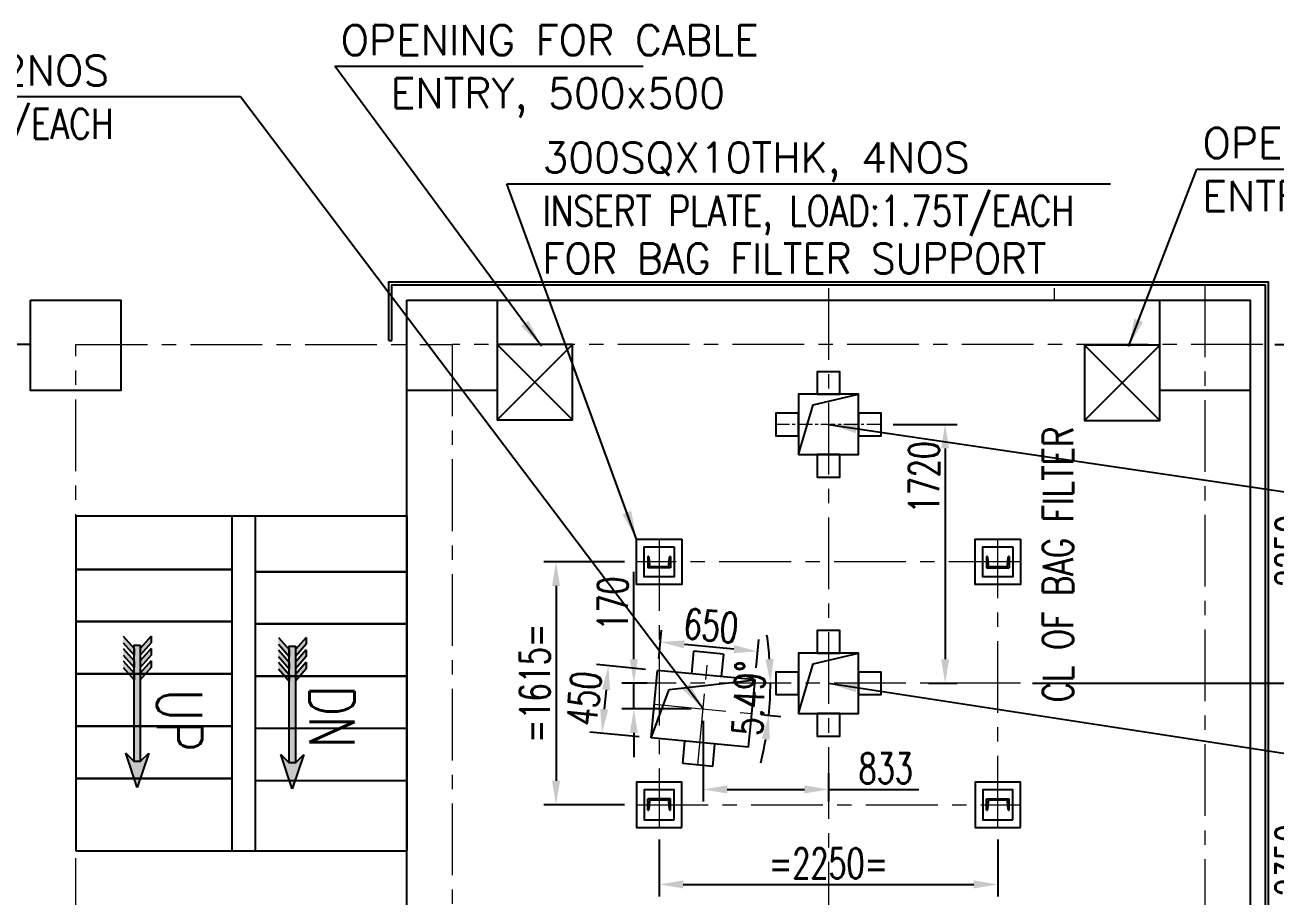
# Model space of a CAD drawing. Header units: millimetres. Extents: x -243837 to -5443, y 40 to 285140.
# Drawn here: x -131435 to -118970, y 17395 to 26083 of the extents above; entities that cross this region are included whole.
import ezdxf
from ezdxf.enums import TextEntityAlignment as Align

# ---------------------------------------------------------------- set-up
doc = ezdxf.new("R2010")
doc.units = ezdxf.units.MM
doc.linetypes.add('CENTER', pattern=[50.79999999999998, 31.75, -6.349999999999998, 6.349999999999998, -6.349999999999998])
for name, color, linetype in [('0-45-GRID MARKS', 6, 'Continuous'), ('11', 7, 'Continuous'), ('CONTOUR50', 4, 'Continuous'), ('DWG', 7, 'Continuous'), ('object', 4, 'Continuous')]:
    doc.layers.add(name, color=color, linetype=linetype)
doc.layers.add('5', color=6, linetype='Continuous', lineweight=30)
doc.layers.add('CEN', color=1, linetype='CENTER', lineweight=9)
doc.styles.add('KA', font='romans.shx', dxfattribs={"width": 0.7})
doc.styles.add('ROMANS_BIG', font='romans.shx', dxfattribs={"width": 0.8500000238418579, "bigfont": 'bigfont.shx'})
doc.dimstyles.new('100', dxfattribs={"dimscale": 75, "dimtxt": 3, "dimasz": 2.5, "dimexe": 1, "dimexo": 1.5, "dimgap": 1.5, "dimtad": 1, "dimdec": 0, "dimdsep": 46, "dimtxsty": 'ROMANS_BIG', "dimcen": 4, "dimdle": 2, "dimclrd": 1, "dimclre": 1, "dimclrt": 4, "dimadec": 1, "dimazin": 2, "dimtfac": 1, "dimtdec": 0, "dimtmove": 0, "dimatfit": 2, "dimfxl": 1, "dimtfill": 1, "dimarcsym": 0})
doc.dimstyles.new('KAT', dxfattribs={"dimscale": 125, "dimtxt": 2.5, "dimasz": 2, "dimexe": 1, "dimexo": 0.06, "dimgap": 0.5, "dimtad": 1, "dimdec": 0, "dimzin": 0, "dimdsep": 46, "dimtxsty": 'KA', "dimcen": 1.5, "dimclrd": 1, "dimclre": 1, "dimclrt": 4, "dimadec": 0, "dimazin": 0, "dimtfac": 1, "dimtdec": 0, "dimtmove": 0, "dimatfit": 2, "dimfxl": 1.5, "dimtolj": 1, "dimtzin": 0, "dimarcsym": 0})

# ---------------------------------------------------------------- blocks, each defined once
blk = doc.blocks.new('*D1074')
at = {"color": 1, "lineweight": -2, "transparency": 16777216}
for p, q in [((13877.94129091664, 9914.246930657493), (13097.19255344523, 9914.246930657493)), ((13177.19255344523, 9754.246930657493), (13177.19255344523, 5574.24693065842)), ((13877.94129091484, 5414.24693065842), (13097.19255344523, 5414.24693065842))]:
    blk.add_line(p, q, dxfattribs=at)
at = {"color": 1, "transparency": 16777216}
for points in [[(13150.52588677857, 9754.246930657493), (13203.8592201119, 9754.246930657493), (13177.19255344523, 9914.246930657493)], [(13150.52588677857, 5574.24693065842), (13203.8592201119, 5574.24693065842), (13177.19255344523, 5414.24693065842)]]:
    blk.add_solid(points, dxfattribs=at)
at = {"layer": 'DEFPOINTS', "color": 0, "transparency": 16777216}
for p in [(13957.94129091664, 9914.246930657493), (13177.19255344523, 5414.24693065842), (13957.94129091484, 5414.24693065842)]:
    blk.add_point(p, dxfattribs=at)
at = {"color": 2, "transparency": 16777216, "insert": (13037.19255344523, 7664.246930657959), "char_height": 200, "attachment_point": 5, "rotation": 90, "style": 'KA'}
blk.add_mtext('\\A1;4500', dxfattribs=at)
blk = doc.blocks.new('A$C5DC45814')
blk = doc.blocks.new('A$C662E1037')
at = {"layer": 'DWG'}
h = blk.add_hatch(color=5, dxfattribs=at)
h.set_gradient(color1=(0, 0, 255), rotation=89.99999999999996, tint=1, name='INVCURVED')
h.paths.add_polyline_path([(63.11327773977154, 14.45899857976474), (7.763815982659253, -41.7281234592665), (7.732778123913702, -82.46308848983607), (62.99655251587592, -138.7344918798189), (-165.3024886208741, -61.96375055634415)])
h = blk.add_hatch(color=5, dxfattribs=at)
h.set_gradient(color1=(0, 0, 255), tint=1, name='CURVED')
h.paths.add_polyline_path([(632.2813651856268, 30.3426348164212), (676.7826218431583, 30.30872724507935), (595.0982139662373, -41.6581542820204), (550.5969573088223, -41.62424671114421)])
h.paths.add_polyline_path([(714.1085830385564, 30.28028686461039), (758.609839696146, 30.24637929373421), (676.925431819167, -41.72050223336554), (632.4241751617518, -41.68659466248937)])
h.paths.add_polyline_path([(796.2888969281337, 30.21766987279989), (840.7901535857236, 30.18376230192371), (759.1057457087445, -41.78311922517605), (714.6044890512712, -41.74921165429987)])
h = blk.add_hatch(color=5, dxfattribs=at)
h.set_gradient(color1=(0, 0, 255), rotation=89.99999999999996, tint=1)
h.paths.add_polyline_path([(781.2635894573178, -82.33123883442022), (7.768755242387668, -82.46310001495294), (7.763815982601045, -41.72812345903365), (781.2586501976475, -41.59626227873378)])
h = blk.add_hatch(color=5, dxfattribs=at)
h.set_gradient(color1=(0, 0, 255), rotation=179.99999999999991, tint=1, name='CURVED')
h.paths.add_polyline_path([(714.5734511925257, -82.4841766844038), (759.074707849999, -82.51808425527997), (840.6493511367006, -154.6093604241032), (796.1480944791693, -154.575452853227)])
h.paths.add_polyline_path([(632.3931373030647, -82.42155969259329), (676.8943939604796, -82.45546726393513), (758.469037247123, -154.5467434322927), (713.9677805895917, -154.5128358614165)])
h.paths.add_polyline_path([(550.5659194501349, -82.35921174124817), (595.0671761075499, -82.39311931212431), (676.6418193941937, -154.4843954804819), (632.1405627366039, -154.4504879096057)])
at = {"layer": 'DWG', "color": 6}
for p, q in [((-165.3024886208741, -61.96375055634415, -4370.02795107823), (63.11327773977154, 14.45899857976474, -4370.02795107823)), ((7.763815982659253, -41.7281234592665, -4370.02795107823), (63.11327773977154, 14.45899857976474, -4370.02795107823)), ((632.2813651856268, 30.3426348164212, -4370.02795107823), (550.5969573088223, -41.62424671114421, -4370.02795107823)), ((676.7826218431583, 30.30872724507935, -4370.02795107823), (595.0982139662373, -41.6581542820204, -4370.02795107823)), ((714.1085830385564, 30.28028686461039, -4370.02795107823), (632.4241751617518, -41.68659466248937, -4370.02795107823)), ((758.6098396960878, 30.24637929373421, -4370.02795107823), (676.925431819167, -41.72050223336554, -4370.02795107823)), ((796.2888969281337, 30.21766987279989, -4370.02795107823), (714.604489051213, -41.74921165429987, -4370.02795107823)), ((840.7901535857236, 30.18376230192371, -4370.02795107823), (759.1057457087445, -41.78311922517605, -4370.02795107823)), ((62.99655251587592, -138.7344918798189, -4370.02795107823), (-165.3024886208741, -61.96375055634415, -4370.02795107823)), ((7.732778123913702, -82.46308848983607, -4370.02795107823), (62.99655251587592, -138.7344918798189, -4370.02795107823)), ((632.1405627366039, -154.4504879096057, -4370.02795107823), (550.5659194500769, -82.35921174124817, -4370.02795107823)), ((595.0671761074917, -82.39311931212431, -4370.02795107823), (550.5659194500769, -82.35921174124817, -4370.02795107823)), ((595.0982139662373, -41.6581542820204, -4370.02795107823), (550.5969573088223, -41.62424671114421, -4370.02795107823)), ((676.6418193941937, -154.4843954804819, -4370.02795107823), (595.0671761074917, -82.39311931212431, -4370.02795107823)), ((713.9677805895917, -154.5128358614165, -4370.02795107823), (632.3931373030647, -82.42155969259329, -4370.02795107823)), ((676.8943939604796, -82.45546726393513, -4370.02795107823), (632.3931373030647, -82.42155969259329, -4370.02795107823)), ((676.925431819167, -41.72050223336554, -4370.02795107823), (632.4241751617518, -41.68659466248937, -4370.02795107823)), ((758.469037247123, -154.5467434322927, -4370.02795107823), (676.8943939604796, -82.45546726393513, -4370.02795107823)), ((796.148094479111, -154.575452853227, -4370.02795107823), (714.5734511924675, -82.4841766844038, -4370.02795107823)), ((759.074707849999, -82.51808425527997, -4370.02795107823), (714.5734511924675, -82.4841766844038, -4370.02795107823)), ((759.1057457087445, -41.78311922517605, -4370.02795107823), (714.604489051213, -41.74921165429987, -4370.02795107823)), ((840.6493511367006, -154.6093604241032, -4370.02795107823), (759.074707849999, -82.51808425527997, -4370.02795107823)), ((676.6418193941937, -154.4843954804819, -4370.02795107823), (632.1405627366039, -154.4504879096057, -4370.02795107823)), ((758.469037247123, -154.5467434322927, -4370.02795107823), (713.9677805895917, -154.5128358614165, -4370.02795107823)), ((840.6493511367006, -154.6093604241032, -4370.02795107823), (796.148094479111, -154.575452853227, -4370.02795107823))]:
    blk.add_line(p, q, dxfattribs=at)
at = {"layer": 'DWG', "color": 6, "elevation": -4370.02795107823}
blk.add_lwpolyline([(781.2635894573178, -82.33123883442022), (7.768755242387668, -82.46310001495294), (7.763815982659253, -41.7281234592665), (781.2586501976475, -41.59626227873378)], close=True, dxfattribs=at)
blk = doc.blocks.new('*D970')
at = {"color": 1, "lineweight": -2, "transparency": 16777216}
for p, q in [((22147.76600114233, 9914.246930654692), (22470.78694822523, 9914.246930654692)), ((22390.78694822523, 7824.246930654975), (22390.78694822523, 9754.246930654692)), ((20536.94171906539, 7664.246930654975), (22470.78694822523, 7664.246930654975))]:
    blk.add_line(p, q, dxfattribs=at)
at = {"color": 1, "transparency": 16777216}
for points in [[(22364.12028155856, 9754.246930654692), (22417.4536148919, 9754.246930654692), (22390.78694822523, 9914.246930654692)], [(22364.12028155856, 7824.246930654975), (22417.4536148919, 7824.246930654975), (22390.78694822523, 7664.246930654975)]]:
    blk.add_solid(points, dxfattribs=at)
at = {"layer": 'DEFPOINTS', "color": 0, "transparency": 16777216}
for p in [(22067.76600114233, 9914.246930654692, 47.42367024734764), (22390.78694822523, 9914.246930654692), (20456.94171906539, 7664.246930654975, 47.42367024734764)]:
    blk.add_point(p, dxfattribs=at)
at = {"color": 2, "transparency": 16777216, "insert": (22250.78694822523, 8542.860647129452), "char_height": 200, "attachment_point": 5, "rotation": 90, "style": 'KA'}
blk.add_mtext('\\A1;2250', dxfattribs=at)
blk = doc.blocks.new('*D971')
at = {"color": 1, "lineweight": -2, "transparency": 16777216}
for p, q in [((17826.94171906539, 8471.746930655183), (17291.86161887611, 8471.746930655183)), ((17371.86161887611, 8311.746930655183), (17371.86161887611, 7016.746930655182)), ((17826.94171906539, 6856.746930655182), (17291.86161887611, 6856.746930655182))]:
    blk.add_line(p, q, dxfattribs=at)
at = {"color": 1, "transparency": 16777216}
for points in [[(17345.19495220944, 8311.746930655183), (17398.52828554278, 8311.746930655183), (17371.86161887611, 8471.746930655183)], [(17345.19495220944, 7016.746930655182), (17398.52828554278, 7016.746930655182), (17371.86161887611, 6856.746930655182)]]:
    blk.add_solid(points, dxfattribs=at)
at = {"layer": 'DEFPOINTS', "color": 0, "transparency": 16777216}
for p in [(17906.94171906539, 8471.746930655183, 47.42367024734764), (17371.86161887611, 6856.746930655182), (17906.94171906539, 6856.746930655182, 47.42367024734764)]:
    blk.add_point(p, dxfattribs=at)
at = {"color": 4, "transparency": 16777216, "insert": (17231.86161887611, 7664.24693065516), "char_height": 200, "attachment_point": 5, "rotation": 90, "style": 'KA'}
blk.add_mtext('\\A1;=1615=', dxfattribs=at)
blk = doc.blocks.new('*D1065')
at = {"color": 1, "lineweight": -2, "transparency": 16777216}
for p, q in [((18056.94171906539, 6626.746930655468), (18056.94171906539, 6248.47368382581)), ((20306.94171906539, 6626.746930655468), (20306.94171906539, 6248.47368382581)), ((18216.94171906539, 6328.47368382581), (20146.94171906539, 6328.47368382581))]:
    blk.add_line(p, q, dxfattribs=at)
at = {"color": 1, "transparency": 16777216}
for points in [[(18216.94171906539, 6355.140350492477), (18216.94171906539, 6301.807017159143), (18056.94171906539, 6328.47368382581)], [(20146.94171906539, 6355.140350492477), (20146.94171906539, 6301.807017159143), (20306.94171906539, 6328.47368382581)]]:
    blk.add_solid(points, dxfattribs=at)
at = {"layer": 'DEFPOINTS', "color": 0, "transparency": 16777216}
for p in [(18056.94171906539, 6706.746930655468, 47.42367024734764), (20306.94171906539, 6706.746930655468, 47.42367024734764), (20306.94171906539, 6328.47368382581)]:
    blk.add_point(p, dxfattribs=at)
at = {"color": 4, "transparency": 16777216, "insert": (19181.94171906539, 6468.47368382581), "char_height": 200, "attachment_point": 5, "style": 'KA'}
blk.add_mtext('\\A1;=2250=', dxfattribs=at)
blk = doc.blocks.new('*U1058')
at = {"layer": 'DWG', "ltscale": 0.5}
blk.add_lwpolyline([(-75, -75), (75, -75), (75, 75), (-75, 75)], close=True, dxfattribs=at)
blk = doc.blocks.new('*U1059')
at = {"color": 0, "linetype": 'ByBlock', "lineweight": -2, "transparency": 16777216}
blk.add_blockref('*U1058', (-135923.0389962045, -26231.12118179268, 47.42367024734764), dxfattribs=at)
for p, rotation in [((-136198.0389962047, -26506.12118179265, 47.42367024734764), 90), ((-135648.0389962046, -26506.12118179282, 47.42367024734764), 270), ((-135923.0389962047, -26781.12118179279, 47.42367024734764), 180)]:
    blk.add_blockref('*U1058', p, dxfattribs=dict(at, rotation=rotation))
blk = doc.blocks.new('*D972')
at = {"color": 1, "lineweight": -2, "transparency": 16777216}
for p, q in [((20536.94171906539, 7664.246930654975), (22470.78694822523, 7664.246930654975)), ((22390.78694822523, 7504.246930654975), (22390.78694822523, 5474.246930653068)), ((19519.44171906309, 5314.246930653068), (22470.78694822523, 5314.246930653068))]:
    blk.add_line(p, q, dxfattribs=at)
at = {"color": 1, "transparency": 16777216}
for points in [[(22364.12028155856, 7504.246930654975), (22417.4536148919, 7504.246930654975), (22390.78694822523, 7664.246930654975)], [(22364.12028155856, 5474.246930653068), (22417.4536148919, 5474.246930653068), (22390.78694822523, 5314.246930653068)]]:
    blk.add_solid(points, dxfattribs=at)
at = {"layer": 'DEFPOINTS', "color": 0, "transparency": 16777216}
for p in [(20456.94171906539, 7664.246930654975, 47.42367024734764), (19439.44171906309, 5314.246930653068, 47.42367024734764), (22390.78694822523, 5314.246930653068)]:
    blk.add_point(p, dxfattribs=at)
at = {"color": 2, "transparency": 16777216, "insert": (22250.78694822523, 6489.246930654025), "char_height": 200, "attachment_point": 5, "rotation": 90, "style": 'KA'}
blk.add_mtext('\\A1;2350', dxfattribs=at)
blk = doc.blocks.new('*U1060')
blk.add_lwpolyline([(-75, -75), (75, -75), (75, 75), (-75, 75)], close=True)
blk = doc.blocks.new('*U1061')
at = {"color": 0, "linetype": 'ByBlock', "lineweight": -2, "transparency": 16777216}
blk.add_blockref('*U1060', (-135923.0389962041, -24511.12118179274, 47.42367024734764), dxfattribs=at)
for p, rotation in [((-136198.0389962043, -24786.12118179244, 47.42367024734764), 90.00000000000004), ((-135648.0389962043, -24786.12118179302, 47.42367024734764), 270), ((-135923.0389962046, -25061.12118179272, 47.42367024734764), 180)]:
    blk.add_blockref('*U1060', p, dxfattribs=dict(at, rotation=rotation))
blk = doc.blocks.new('*D1066')
at = {"color": 1, "lineweight": -2, "transparency": 16777216}
for p, q in [((19611.94171906571, 9384.24693065491), (20036.48561604778, 9384.24693065491)), ((19956.48561604778, 9224.24693065491), (19956.48561604778, 7824.246930655091)), ((19845.80637875189, 7664.246930655091), (20036.48561604778, 7664.246930655091))]:
    blk.add_line(p, q, dxfattribs=at)
at = {"color": 1, "transparency": 16777216}
for points in [[(19929.81894938112, 9224.24693065491), (19983.15228271445, 9224.24693065491), (19956.48561604778, 9384.24693065491)], [(19929.81894938111, 7824.246930655091), (19983.15228271445, 7824.246930655091), (19956.48561604778, 7664.246930655091)]]:
    blk.add_solid(points, dxfattribs=at)
at = {"layer": 'DEFPOINTS', "color": 0, "transparency": 16777216}
for p in [(19531.94171906571, 9384.24693065491, 47.42367024734764), (19765.80637875189, 7664.246930655091, 47.42367024734765), (19956.48561604778, 7664.246930655091)]:
    blk.add_point(p, dxfattribs=at)
at = {"color": 4, "transparency": 16777216, "insert": (19816.48561604778, 9033.071303166013), "char_height": 200, "attachment_point": 5, "rotation": 90, "style": 'KA'}
blk.add_mtext('\\A1;1720', dxfattribs=at)
blk = doc.blocks.new('*D975')
at = {"color": 1, "lineweight": -2, "transparency": 16777216}
for p, q in [((18054.62606863421, 7829.049370536241), (18072.78398280616, 8017.891677925068)), ((18552.87741453375, 7891.359876341504), (18224.39243493069, 7922.944970534008)), ((18701.64193754937, 7766.83630621767), (18719.79985172132, 7955.678613606496))]:
    blk.add_line(p, q, dxfattribs=at)
at = {"color": 1, "transparency": 16777216}
for points in [[(18226.94476577453, 7949.489211310015), (18221.84010408686, 7896.400729758), (18065.12699027464, 7938.258955597042)], [(18555.42974537759, 7917.904117117511), (18550.32508368991, 7864.815635565496), (18712.1428591898, 7876.04589127847)]]:
    blk.add_solid(points, dxfattribs=at)
at = {"layer": 'DEFPOINTS', "color": 0, "transparency": 16777216}
for p in [(18065.12699027464, 7938.258955597042), (18046.9690761027, 7749.416648208217, 47.42367024734764), (18693.98494501786, 7687.203583889645, 47.42367024734764)]:
    blk.add_point(p, dxfattribs=at)
at = {"color": 4, "transparency": 16777216, "insert": (18402.03466166238, 8046.5096875118), "char_height": 200, "attachment_point": 5, "rotation": 354.50767544288954, "style": 'KA'}
blk.add_mtext('\\A1;650', dxfattribs=at)
blk = doc.blocks.new('*D976')
at = {"color": 1, "lineweight": -2, "transparency": 16777216}
for p, q in [((17967.33635377468, 7757.073640739719), (17640.29583643509, 7788.519844329973)), ((17704.61457370007, 7621.597407142404), (17692.17196083636, 7492.194233359363)), ((17924.26577078488, 7309.139577644578), (17597.22525344529, 7340.585781234832))]:
    blk.add_line(p, q, dxfattribs=at)
at = {"color": 1, "transparency": 16777216}
for points in [[(17678.07033292406, 7624.149737986245), (17731.15881447608, 7619.045076298566), (17719.92855876311, 7780.862851798454)], [(17665.62772006035, 7494.746564203204), (17718.71620161237, 7489.641902515525), (17676.85797577332, 7332.928788703313)]]:
    blk.add_solid(points, dxfattribs=at)
at = {"layer": 'DEFPOINTS', "color": 0, "transparency": 16777216}
for p in [(18046.9690761027, 7749.4166482082, 47.42367024734764), (17676.85797577332, 7332.928788703313), (18003.89849311291, 7301.482585113059, 47.42367024734764)]:
    blk.add_point(p, dxfattribs=at)
at = {"color": 4, "transparency": 16777216, "insert": (17558.40620715681, 7563.74567839248), "char_height": 200, "attachment_point": 5, "rotation": 84.50767544288836, "style": 'KA'}
blk.add_mtext('\\A1;450', dxfattribs=at)
blk = doc.blocks.new('*D977')
at = {"color": 1, "lineweight": -2, "transparency": 16777216}
for p, q in [((18348.94171906541, 7414.343084501353), (18348.94171906541, 6879.425489033133)), ((19181.94171906523, 7068.19509223996), (19181.94171906523, 6879.425489033133)), ((18508.94171906541, 6959.425489033133), (19021.94171906523, 6959.425489033133)), ((19181.94171906523, 6959.425489033133), (19781.94171906523, 6959.425489033133))]:
    blk.add_line(p, q, dxfattribs=at)
at = {"color": 1, "transparency": 16777216}
for points in [[(18508.94171906541, 6986.0921556998), (18508.94171906541, 6932.758822366466), (18348.94171906541, 6959.425489033133)], [(19021.94171906523, 6986.0921556998), (19021.94171906523, 6932.758822366466), (19181.94171906523, 6959.425489033133)]]:
    blk.add_solid(points, dxfattribs=at)
at = {"layer": 'DEFPOINTS', "color": 0, "transparency": 16777216}
for p in [(18348.94171906541, 7494.343084501353, 47.42367024734764), (19181.94171906523, 7148.19509223996, 47.42367024734764), (19181.94171906523, 6959.425489033133)]:
    blk.add_point(p, dxfattribs=at)
at = {"color": 4, "transparency": 16777216, "insert": (19561.94171906523, 7099.425489033133), "char_height": 200, "attachment_point": 5, "style": 'KA'}
blk.add_mtext('\\A1;833', dxfattribs=at)
blk = doc.blocks.new('*D1082')
at = {"color": 1, "lineweight": -2, "transparency": 16777216}
for p, q in [((17888.78840794192, 7824.246930655397), (17888.78840794192, 8404.2469306554)), ((17976.94171906539, 7664.246930655397), (17808.78840794192, 7664.246930655397)), ((17888.78840794192, 7494.343084501354), (17888.78840794192, 7664.246930655397)), ((18268.94171906542, 7494.343084501354), (17808.78840794192, 7494.343084501354)), ((17888.78840794192, 7334.343084501354), (17888.78840794192, 7174.343084501354))]:
    blk.add_line(p, q, dxfattribs=at)
at = {"color": 1, "transparency": 16777216}
for points in [[(17862.12174127525, 7824.246930655397), (17915.45507460858, 7824.246930655397), (17888.78840794192, 7664.246930655397)], [(17862.12174127525, 7334.343084501354), (17915.45507460858, 7334.343084501354), (17888.78840794192, 7494.343084501354)]]:
    blk.add_solid(points, dxfattribs=at)
at = {"layer": 'DEFPOINTS', "color": 0, "transparency": 16777216}
for p in [(17888.78840794192, 7664.246930655397), (18056.94171906539, 7664.246930655397, 47.42367024734764), (18348.94171906542, 7494.343084501354, 47.42367024734764)]:
    blk.add_point(p, dxfattribs=at)
at = {"color": 4, "transparency": 16777216, "insert": (17748.78840794192, 8194.246930655401), "char_height": 200, "attachment_point": 5, "rotation": 90, "style": 'KA'}
blk.add_mtext('\\A1;170', dxfattribs=at)
blk = doc.blocks.new('*D1068')
at = {"color": 1, "lineweight": -2, "transparency": 16777216}
blk.add_line((18752.08237585101, 7455.579559810562), (18865.55423803797, 7444.668803831085), dxfattribs=at)
for start, end in [(4.141246866618138, 8.282493733246428), (354.5076754428916, 359.9999999999898), (346.2251817096349, 350.3664285762632)]:
    blk.add_arc((16581.94171905449, 7664.246930655658), 2214.144871327413, start, end, dxfattribs=at)
at = {"color": 1, "transparency": 16777216}
for points in [[(18816.95483218556, 7825.105960849828), (18763.65632283577, 7823.178956559415), (18796.08659038191, 7664.246930655267)], [(18738.42836788628, 7297.227401719359), (18791.2977471124, 7290.207915649156), (18785.92151570995, 7452.3257963626)]]:
    blk.add_solid(points, dxfattribs=at)
at = {"layer": 'DEFPOINTS', "color": 0, "transparency": 16777216}
for p in [(17906.94171906539, 7664.246930655423, 47.42367024734764), (20456.94171906539, 7664.246930654975, 47.42367024734764), (18025.4337846078, 7525.44961666063, 47.42367024734764), (18791.56685684793, 7522.845863980603), (18672.44965352298, 7463.236552342078, 47.42367024734764)]:
    blk.add_point(p, dxfattribs=at)
at = {"color": 4, "transparency": 16777216, "insert": (18653.70463797578, 7564.872109717129), "char_height": 200, "attachment_point": 5, "rotation": 87.25383772144082, "style": 'KA'}
blk.add_mtext('\\A1;5.49°', dxfattribs=at)
blk = doc.blocks.new('RL 44.734 NEW')
at = {"extrusion": (2.19374427154e-05, 8.325165159e-06, 0.9999999997247202)}
for p, q in [((21381.94171929585, 9910.246930888603, 47.41928275888782), (20881.94171941694, 9410.246931013393, 47.43857799633237)), ((20881.94171941694, 9910.24693075263, 47.42367024735297), (21381.94171929773, 9410.246930696743, 47.42102804215604))]:
    blk.add_line(p, q, dxfattribs=at)
at = {"color": 6, "elevation": 47.42367024734764}
blk.add_lwpolyline([(13881.94171906245, 10210.24693065516), (14481.94171906056, 10210.24693065516), (14481.94171906056, 9610.246930655161), (13881.94171906245, 9610.246930655161)], close=True, dxfattribs=at)
at = {"extrusion": (2.19374427154e-05, 8.325165159e-06, 0.9999999997247202), "elevation": 47.96369541666009}
blk.add_lwpolyline([(20881.9406739048, 9910.246531957866), (20881.94067371856, 9410.246531934989), (21381.9406737295, 9410.24653184512), (21381.94067391018, 9910.246531866622)], close=True, dxfattribs=at)
at = {"layer": '0-45-GRID MARKS'}
blk.add_line((16261.94171906433, 9940.89726278435, 47.42367024734764), (16281.94171906433, 9940.89726278435, 47.42367024734764), dxfattribs=at)
at = {"layer": '0-45-GRID MARKS', "extrusion": (2.19374427154e-05, 8.325165159e-06, 0.9999999997247202)}
for p, q in [((17481.94171882214, 9914.246930888923, 47.41928275888782), (16981.94171894324, 9414.246931013724, 47.43857799633237)), ((16981.94171894324, 9914.246930752954, 47.42367024735297), (17481.94171882393, 9414.24693069707, 47.42102804215604))]:
    blk.add_line(p, q, dxfattribs=at)
at = {"layer": '0-45-GRID MARKS', "elevation": 47.42367024734764}
for points in [[(16261.94171906433, 9940.89726278435), (16261.94171906433, 10330.24693065516), (22101.94171906245, 10330.24693065516), (22101.94171906245, 3494.246930655164), (16261.94171906433, 3494.246930655164), (16261.94171906433, 5293.639749803745)], [(16281.94171906433, 9940.89726278435), (16281.94171906433, 10310.24693065516), (22081.94171906245, 10310.24693065516), (22081.94171906245, 3514.246930655164), (16281.94171906433, 3514.246930655164), (16281.94171906433, 5293.639749803747)]]:
    blk.add_lwpolyline(points, dxfattribs=at)
for points in [[(16381.94171906245, 10210.24693065516), (16981.94171906056, 10210.24693065516), (16981.94171906056, 9610.246930655161), (16381.94171906245, 9610.246930655161)], [(16381.94171906245, 10210.24693065516), (21981.94171906056, 10210.24693065516), (21981.94171906056, 3614.246930655164), (16381.94171906245, 3614.246930655164)], [(21381.94171906424, 10210.24693065516), (21981.94171906245, 10210.24693065516), (21981.94171906245, 9610.246930655161), (21381.94171906424, 9610.246930655161)]]:
    blk.add_lwpolyline(points, close=True, dxfattribs=at)
at = {"layer": '0-45-GRID MARKS', "extrusion": (2.19374427154e-05, 8.325165159e-06, 0.9999999997247202), "elevation": 47.87817269072016}
blk.add_lwpolyline([(16981.94067436939, 9914.246532670324), (16981.94067418319, 9414.246532647467), (17481.94067419407, 9414.246532557585), (17481.94067437478, 9914.246532579078)], close=True, dxfattribs=at)
at = {"layer": '5', "color": 3, "ltscale": 0.75, "extrusion": (-8.323781155499999e-06, 2.19343658201e-05, 0.9999999997247991)}
for p, q in [((14181.99802914614, 8420.334024672466, 1468150.094364742), (15219.02613304714, 8420.334011497045, 1468150.094364742)), ((15374.02613249584, 8405.944067441, 1468150.094364742), (16381.94171906245, 8405.94422790089, 1468150.094364742)), ((14181.99802914614, 8074.405309098384, 1468150.094364742), (15219.02612853583, 8074.499249675845, 1468150.094364742)), ((15374.02612798454, 8060.090524707065, 1468150.094364742), (16381.94171906245, 8058.947183889414, 1468150.094364742)), ((14181.99802914614, 7727.133402282444, 1468150.094364742), (15219.02612400404, 7727.227342860385, 1468150.094364742)), ((15374.02612345274, 7712.818617896711, 1468150.094364742), (16381.94171906245, 7711.675277072073, 1468150.094364742)), ((14181.99802914614, 7379.861495465118, 1468150.094364742), (15219.02611947415, 7379.95543604304, 1468150.094364742)), ((15374.02611892094, 7365.546711086373, 1468150.094364742), (16381.94171906245, 7364.4033702566, 1468150.094364742)), ((14181.99802914614, 7032.589588650099, 1468150.094364742), (15219.02611494233, 7032.683529226187, 1468150.094364742)), ((15374.02611439093, 7018.274804276482, 1468150.094364742), (16381.94171906245, 7017.131463440673, 1468150.094364742))]:
    blk.add_line(p, q, dxfattribs=at)
at = {"layer": 'CEN', "color": 1, "ltscale": 15}
for p, q in [((21681.94171906424, 10307.2672853382, 47.42367024734764), (21681.94171906245, 3914.246930655164, 47.42367024734764)), ((19181.94171906612, 10289.24693065842, 47.42367024734764), (19181.94171906424, 3564.246930652836, 47.42367024734764)), ((20681.94171906612, 10289.246930658, 47.42367024734764), (20681.94171906609, 10210.24693065516, 47.42367024734764)), ((14181.99802914614, 5264.413309530898, 47.42367024734764), (14181.99802914614, 9914.246930655161, 47.42367024734764)), ((14181.99802914614, 9914.246930655161, 47.42367024734764), (16681.94171906424, 9914.246930654233, 47.42367024734764)), ((16681.94171906424, 9914.246930655161, 47.42367024734764), (16681.94171906245, 3914.246930655164, 47.42367024734764)), ((22067.76600114233, 9914.246930654692, 47.42367024734764), (16681.94171906424, 9914.246930655634, 47.42367024734764)), ((18056.94171906539, 8621.746930655183, 47.42367024734764), (18056.94171906539, 6706.746930655184, 47.42367024734764)), ((20306.94171906539, 6706.746930655184, 47.42367024734764), (20306.94171906539, 8621.746930655183, 47.42367024734764)), ((20456.94171906539, 8471.746930655183, 47.42367024734764), (17906.94171906539, 8471.746930655183, 47.42367024734764)), ((18313.0495665739, 7121.064698588739, 47.42367024734764), (18384.83387155691, 7867.621470413968, 47.42367024734764)), ((20456.94171906539, 7664.246930654975, 47.42367024734764), (17906.94171906539, 7664.246930655424, 47.42367024734764)), ((18025.4337846078, 7525.44961666063, 47.42367024734764), (18672.44965352298, 7463.236552342079, 47.42367024734764)), ((17906.94171906539, 6856.746930655184, 47.42367024734764), (20456.94171906539, 6856.746930655184, 47.42367024734764))]:
    blk.add_line(p, q, dxfattribs=at)
at = {"layer": 'CEN', "color": 1, "ltscale": 3}
blk.add_line((19531.94171906568, 9384.246930655136, 47.42367024734764), (18831.94171906568, 9384.24693065526, 47.42367024734764), dxfattribs=at)
at = {"layer": 'CONTOUR50', "ltscale": 0.75, "extrusion": (-8.323781155499999e-06, 2.19343658201e-05, 0.9999999997247991)}
for p, q in [((14181.99804143021, 8776.41828648054, 47.42367024734764), (14181.99801318886, 6551.620779403554, 47.42367024734764)), ((14181.99802914614, 8776.418286481014, 47.42367024734764), (16381.94173333213, 8776.418286483342, 47.42367024734764)), ((15219.02613769262, 8776.418286481941, 47.42367024734764), (15219.02610866702, 6551.620779404023, 47.42367024734764)), ((15374.02613732754, 8776.418286481483, 47.42367024734764), (15374.02610830194, 6551.620779404023, 47.42367024734764)), ((16381.94173333213, 8776.418286483342, 47.42367024734764), (16381.94170479082, 6551.620779405882, 47.42367024734764)), ((14181.99801318886, 6551.620779403554, 47.42367024734764), (16381.94170479082, 6551.620779405882, 47.42367024734764))]:
    blk.add_line(p, q, dxfattribs=at)
at = {"layer": 'DWG', "ltscale": 0.5}
for p, q in [((19079.1661293853, 9514.15557246227), (19381.94171906577, 9584.246930655256, 47.42367024734764)), ((18981.94171906577, 9184.246930655256, 47.42367024734764), (19079.1661293853, 9514.15557246227)), ((18285.29296864686, 7877.192711078363, 47.42367024734764), (18270.93610765022, 7727.881356713323, 47.42367024734764)), ((18484.37477446691, 7858.050229749576, 47.42367024734764), (18285.29296864686, 7877.192711078363, 47.42367024734764)), ((18484.37477446691, 7858.050229749576, 47.42367024734764), (18470.01791347029, 7708.738875384529, 47.42367024734764)), ((19079.166129385, 7794.155572462273), (19381.94171906548, 7864.246930655257, 47.42367024734764)), ((18003.89849311291, 7301.482585113058, 47.42367024734764), (18046.9690761027, 7749.416648208197, 47.42367024734764)), ((18693.98494501786, 7687.203583889645, 47.42367024734764), (18046.9690761027, 7749.416648208197, 47.42367024734764)), ((18981.94171906548, 7464.246930655257, 47.42367024734764), (19079.166129385, 7794.155572462273)), ((18123.04086517729, 7623.001117515115), (18693.98494501786, 7687.203583889645, 47.42367024734764)), ((18650.91436202811, 7239.269520794506, 47.42367024734764), (18693.98494501786, 7687.203583889645, 47.42367024734764)), ((18003.89849311291, 7301.482585113058, 47.42367024734764), (18123.04086517729, 7623.001117515115)), ((18650.91436202811, 7239.269520794506, 47.42367024734764), (18003.89849311291, 7301.482585113058, 47.42367024734764)), ((18213.50866366387, 7130.635939253129, 47.42367024734764), (18227.86552466043, 7279.947293618175, 47.42367024734764)), ((18412.59046948391, 7111.493457924345, 47.42367024734764), (18426.94733048054, 7260.804812289386, 47.42367024734764)), ((18412.59046948391, 7111.493457924345, 47.42367024734764), (18213.50866366387, 7130.635939253129, 47.42367024734764))]:
    blk.add_line(p, q, dxfattribs=at)
at = {"layer": 'DWG', "color": 8, "ltscale": 0.5}
for p, q in [((17984.21429114588, 8506.746930655096, 47.42367024734764), (17981.94171906533, 8506.746930655096, 47.42367024734764)), ((17981.94171906533, 8506.746930655096, 47.42367024734764), (17981.94171906533, 8431.746930655096, 47.42367024734764)), ((17993.1701915826, 8446.275373227607, 47.42367024734764), (17988.19906993823, 8503.095553626077, 47.42367024734764)), ((18125.68436819248, 8503.095553626077, 47.42367024734764), (18120.71324654811, 8446.275373227607, 47.42367024734764)), ((18129.66914698483, 8506.746930655096, 47.42367024734764), (18131.94171906533, 8506.746930655096, 47.42367024734764)), ((18131.94171906533, 8506.746930655096, 47.42367024734764), (18131.94171906533, 8431.746930655096, 47.42367024734764)), ((20234.21429114588, 8506.746930655096, 47.42367024734764), (20231.94171906539, 8506.746930655096, 47.42367024734764)), ((20231.94171906539, 8506.746930655096, 47.42367024734764), (20231.94171906539, 8431.746930655096, 47.42367024734764)), ((20238.19906993823, 8503.095553626077, 47.42367024734764), (20243.1701915826, 8446.275373227607, 47.42367024734764)), ((20370.71324654811, 8446.275373227607, 47.42367024734764), (20375.68436819248, 8503.095553626077, 47.42367024734764)), ((20379.66914698483, 8506.746930655096, 47.42367024734764), (20381.94171906539, 8506.746930655096, 47.42367024734764)), ((20381.94171906539, 8506.746930655096, 47.42367024734764), (20381.94171906539, 8431.746930655096, 47.42367024734764)), ((18131.94171906533, 8431.746930655096, 47.42367024734764), (17981.94171906533, 8431.746930655096, 47.42367024734764)), ((18110.7512995672, 8437.14693065509, 47.42367024734764), (18003.13213856351, 8437.146930655119, 47.42367024734764)), ((20231.94171906539, 8431.746930655096, 47.42367024734764), (20381.94171906539, 8431.746930655096, 47.42367024734764)), ((20253.13213856351, 8437.14693065509, 47.42367024734764), (20360.7512995672, 8437.146930655119, 47.42367024734764)), ((18131.94171906533, 6896.746930655053, 47.42367024734764), (17981.94171906533, 6896.746930655053, 47.42367024734764)), ((17981.94171906533, 6821.746930655053, 47.42367024734764), (17981.94171906533, 6896.746930655053, 47.42367024734764)), ((17984.21429114588, 6821.746930655053, 47.42367024734764), (17981.94171906533, 6821.746930655053, 47.42367024734764)), ((17993.1701915826, 6882.218488082542, 47.42367024734764), (17988.19906993823, 6825.398307684071, 47.42367024734764)), ((18110.7512995672, 6891.346930655059, 47.42367024734764), (18003.13213856351, 6891.34693065503, 47.42367024734764)), ((18125.68436819248, 6825.398307684071, 47.42367024734764), (18120.71324654811, 6882.218488082542, 47.42367024734764)), ((18129.66914698483, 6821.746930655053, 47.42367024734764), (18131.94171906533, 6821.746930655053, 47.42367024734764)), ((18131.94171906533, 6821.746930655053, 47.42367024734764), (18131.94171906533, 6896.746930655053, 47.42367024734764)), ((20231.94171906539, 6821.746930655053, 47.42367024734764), (20231.94171906539, 6896.746930655053, 47.42367024734764)), ((20231.94171906539, 6896.746930655053, 47.42367024734764), (20381.94171906539, 6896.746930655053, 47.42367024734764)), ((20234.21429114588, 6821.746930655053, 47.42367024734764), (20231.94171906539, 6821.746930655053, 47.42367024734764)), ((20238.19906993823, 6825.398307684071, 47.42367024734764), (20243.1701915826, 6882.218488082542, 47.42367024734764)), ((20253.13213856351, 6891.346930655059, 47.42367024734764), (20360.7512995672, 6891.34693065503, 47.42367024734764)), ((20370.71324654811, 6882.218488082542, 47.42367024734764), (20375.68436819248, 6825.398307684071, 47.42367024734764)), ((20379.66914698483, 6821.746930655053, 47.42367024734764), (20381.94171906539, 6821.746930655053, 47.42367024734764)), ((20381.94171906539, 6821.746930655053, 47.42367024734764), (20381.94171906539, 6896.746930655053, 47.42367024734764))]:
    blk.add_line(p, q, dxfattribs=at)
at = {"layer": 'DWG', "ltscale": 0.5, "elevation": 47.42367024734764}
for points in [[(18981.94171906577, 9184.246930655256), (19381.94171906577, 9184.246930655256), (19381.94171906577, 9584.246930655256), (18981.94171906577, 9584.246930655256)], [(18206.94171906539, 8621.746930655183), (18206.94171906539, 8321.746930655183), (17906.94171906539, 8321.746930655183), (17906.94171906539, 8621.746930655183)], [(20456.94171906539, 8621.746930655183), (20456.94171906539, 8321.746930655183), (20156.94171906539, 8321.746930655183), (20156.94171906539, 8621.746930655183)], [(18981.94171906548, 7464.246930655257), (19381.94171906548, 7464.246930655257), (19381.94171906548, 7864.246930655257), (18981.94171906548, 7864.246930655257)], [(18206.94171906539, 6706.746930655184), (18206.94171906539, 7006.746930655182), (17906.94171906539, 7006.746930655182), (17906.94171906539, 6706.746930655184)], [(20456.94171906539, 6706.746930655184), (20456.94171906539, 7006.746930655182), (20156.94171906539, 7006.746930655182), (20156.94171906539, 6706.746930655184)]]:
    blk.add_lwpolyline(points, close=True, dxfattribs=at)
at = {"layer": 'DWG', "color": 8, "ltscale": 0.5, "elevation": 47.42367024734764}
for points in [[(18156.94171906539, 8571.746930655183), (18156.94171906539, 8371.746930655183), (17956.94171906539, 8371.746930655183), (17956.94171906539, 8571.746930655183)], [(20406.94171906539, 8571.746930655183), (20406.94171906539, 8371.746930655183), (20206.94171906539, 8371.746930655183), (20206.94171906539, 8571.746930655183)], [(18156.94171906539, 6756.746930655182), (18156.94171906539, 6956.746930655184), (17956.94171906539, 6956.746930655184), (17956.94171906539, 6756.746930655182)], [(20406.94171906539, 6756.746930655182), (20406.94171906539, 6956.746930655184), (20206.94171906539, 6956.746930655184), (20206.94171906539, 6756.746930655182)]]:
    blk.add_lwpolyline(points, close=True, dxfattribs=at)
at = {"layer": 'DWG', "color": 8, "ltscale": 0.5}
for centre, radius, start, end in [((17984.21429114588, 8502.746930655096, 47.42367024734764), 4, 4.999999999935375, 90), ((18129.66914698483, 8502.746930655096, 47.42367024734764), 4.000000000004683, 90, 175.0000000000647), ((20234.21429114588, 8502.746930655096, 47.42367024734764), 4.000000000004683, 4.999999999935375, 90), ((20379.66914698483, 8502.746930655096, 47.42367024734764), 4, 90, 175.0000000000647), ((18003.13213856351, 8447.146930655119, 47.42367024734764), 10.00000000000552, 184.9999999999354, 270), ((18110.75129956714, 8447.146930655119, 47.42367024734764), 10.00000000001455, 270, 355.0000000000646), ((20253.13213856358, 8447.146930655119, 47.42367024734764), 10.00000000001455, 184.9999999999354, 270), ((20360.7512995672, 8447.146930655119, 47.42367024734764), 10.00000000000552, 270, 355.0000000000646), ((17984.21429114588, 6825.746930655053, 47.42367024734764), 4, 270, 355.0000000000646), ((18003.13213856351, 6881.34693065503, 47.42367024734764), 10.00000000000552, 90, 175.0000000000647), ((18110.75129956714, 6881.34693065503, 47.42367024734764), 10.00000000001455, 4.999999999935375, 90), ((18129.66914698483, 6825.746930655053, 47.42367024734764), 4.000000000004683, 184.9999999999354, 270), ((20234.21429114588, 6825.746930655053, 47.42367024734764), 4.000000000004683, 270, 355.0000000000646), ((20253.13213856358, 6881.34693065503, 47.42367024734764), 10.00000000001455, 90, 175.0000000000647), ((20360.7512995672, 6881.34693065503, 47.42367024734764), 10.00000000000552, 4.999999999935375, 90), ((20379.66914698483, 6825.746930655053, 47.42367024734764), 4, 184.9999999999354, 270)]:
    blk.add_arc(centre, radius, start, end, dxfattribs=at)
at = {"layer": 'object', "color": 8, "linetype": 'Continuous'}
for p, q in [((17981.94171906533, 8506.746930655096, 47.42367024734764), (17984.21429114588, 8506.746930655096, 47.42367024734764)), ((17988.19906993823, 8503.095553626077, 47.42367024734764), (17993.1701915826, 8446.275373227607, 47.42367024734764)), ((18120.71324654811, 8446.275373227607, 47.42367024734764), (18125.68436819248, 8503.095553626077, 47.42367024734764)), ((20243.1701915826, 8446.275373227607, 47.42367024734764), (20238.19906993823, 8503.095553626077, 47.42367024734764)), ((20375.68436819248, 8503.095553626077, 47.42367024734764), (20370.71324654811, 8446.275373227607, 47.42367024734764)), ((20381.94171906539, 8506.746930655096, 47.42367024734764), (20379.66914698483, 8506.746930655096, 47.42367024734764)), ((18003.13213856351, 8437.14693065509, 47.42367024734764), (18110.7512995672, 8437.14693065509, 47.42367024734764)), ((20360.7512995672, 8437.14693065509, 47.42367024734764), (20253.13213856351, 8437.14693065509, 47.42367024734764)), ((17981.94171906533, 6821.746930655053, 47.42367024734764), (17984.21429114588, 6821.746930655053, 47.42367024734764)), ((17988.19906993823, 6825.398307684071, 47.42367024734764), (17993.1701915826, 6882.218488082542, 47.42367024734764)), ((18003.13213856351, 6891.346930655059, 47.42367024734764), (18110.7512995672, 6891.346930655059, 47.42367024734764)), ((18120.71324654811, 6882.218488082542, 47.42367024734764), (18125.68436819248, 6825.398307684071, 47.42367024734764)), ((20243.1701915826, 6882.218488082542, 47.42367024734764), (20238.19906993823, 6825.398307684071, 47.42367024734764)), ((20360.7512995672, 6891.346930655059, 47.42367024734764), (20253.13213856351, 6891.346930655059, 47.42367024734764)), ((20375.68436819248, 6825.398307684071, 47.42367024734764), (20370.71324654811, 6882.218488082542, 47.42367024734764)), ((20381.94171906539, 6821.746930655053, 47.42367024734764), (20379.66914698483, 6821.746930655053, 47.42367024734764))]:
    blk.add_line(p, q, dxfattribs=at)
at = {"color": 8}
for name in ['*U1061', '*U1059']:
    blk.add_blockref(name, (155104.98071527, 34170.36811244792), dxfattribs=at)
at = {"color": 0, "lineweight": 0, "extrusion": (8.323781155499994e-06, -2.193436582009998e-05, 0.9999999997247992), "rotation": 90.00000001046091}
for p in [(14515.43598341345, 7168.810151116711, 1472520.090441457), (15545.77333377253, 7161.097200102873, 1472520.099186938)]:
    blk.add_blockref('A$C662E1037', p, dxfattribs=at)
at = {"layer": '11', "linetype": 'ByBlock', "extrusion": (-8.323781155500005e-06, 2.19343658201e-05, 0.9999999997247991)}
ref = blk.add_blockref('A$C5DC45814', (14734.54585604987, 8886.99544648259, 1653873.159174139), dxfattribs=dict(at, xscale=0.7199999999084189, yscale=0.7199999999084189, zscale=0.7199999999084189, rotation=269.9930526763674))
ref.add_attrib('SS', 'UP', (14734.38865952637, 7590.566884581497, 1653873.159174131), dxfattribs={"layer": '0', "extrusion": (-8.323781155499999e-06, 2.19343658201e-05, 0.9999999997247991), "height": 300, "rotation": 269.9930526937846, "style": 'ROMANS_BIG', "width": 0.75})
ref = blk.add_blockref('A$C5DC45814', (15747.85113733426, 8920.699999655433, 1678344.11210053), dxfattribs=dict(at, xscale=0.7199999999084189, yscale=0.7199999999084189, zscale=0.7199999999084189, rotation=269.9930526763674))
ref.add_attrib('SS', 'DN', (15747.69264166992, 7613.557152117657, 1678344.112100522), dxfattribs={"layer": '0', "extrusion": (-8.323781155499999e-06, 2.19343658201e-05, 0.9999999997247991), "height": 300, "rotation": 269.9930526937846, "style": 'ROMANS_BIG', "width": 0.75})
at = {"color": 2, "style": 'KA'}
for s, p in [('OPENING FOR CABLE', (15941.55062880277, 11777.05148939515, 20.70158817947654)), ('200X150X10THK, 2NOS', (11240.79025659454, 11574.2921261401, 20.70158817947654)), ('ENTRY, 500x500', (16274.05065535859, 11423.90879293724, 20.70158817947654)), ('OPENING FOR CABLE', (21666.06839384174, 11093.49485802392, 20.70158817947654)), ('300SQX10THK, 4NOS', (17282.47549272499, 10996.45930040384, 20.70158817947654)), ('ENTRY, 500x500', (21666.06839384174, 10740.352161566, 20.70158817947654))]:
    blk.add_text(s, height=200, dxfattribs=at).set_placement(p, align=Align.BOTTOM_LEFT)
for s, width, p in [('INSERT PLATE, LOAD:0.2T/EACH', 0.8, (11038.74392318075, 11221.14942968219, 20.70158817947654)), ('INSERT PLATE, LOAD:1.75T/EACH', 0.8, (17282.47549272499, 10643.31660394593, 20.70158817947654)), ('FOR BAG FILTER SUPPORT', 0.95, (17282.47549272499, 10326.80963556149, 20.70158817947654))]:
    blk.add_text(s, height=200, dxfattribs=dict(at, width=width)).set_placement(p, align=Align.BOTTOM_LEFT)
at = {"color": 2, "style": 'KA', "width": 0.75}
blk.add_text('CL OF BAG FILTER', height=200, rotation=90, dxfattribs=at).set_placement((20866.45274814361, 7537.401038294235), align=Align.BOTTOM_LEFT)
for base, p1, p2, picture, middle in [((13177.19255344523, 5414.24693065842, 47.42367024734764), (13957.94129091664, 9914.246930657493, 47.42367024734764), (13957.94129091484, 5414.24693065842, 47.42367024734764), '*D1074', (13037.19255344523, 7664.246930657959, 47.42367024734764)), ((22390.78694822523, 5314.246930653068), (20456.94171906539, 7664.246930654975, 47.42367024734764), (19439.44171906309, 5314.246930653068, 47.42367024734764), '*D972', (22250.78694822523, 6489.246930654025))]:
    dim = blk.add_linear_dim(base=base, p1=p1, p2=p2, angle=90, dimstyle='KAT', override={"dimscale": 80, "dimexo": 1, "dimclrt": 2, "dimfxl": 0.18, "dimarcsym": 1})
    dim.commit()
    dim.dimension.update_dxf_attribs({"geometry": picture, "text_midpoint": middle})
for base, p1, p2, angle, override, picture, middle, dimtype in [((22390.78694822523, 9914.246930654692), (20456.94171906539, 7664.246930654975, 47.42367024734764), (22067.76600114233, 9914.246930654692, 47.42367024734764), 90, {"dimscale": 80, "dimexo": 1, "dimclrt": 2, "dimfxl": 0.18, "dimarcsym": 1}, '*D970', (22390.78694822523, 8542.860647129452), 128), ((19956.48561604778, 7664.246930655091), (19531.94171906571, 9384.24693065491, 47.42367024734764), (19765.80637875189, 7664.246930655091, 47.42367024734765), 90, {"dimscale": 80, "dimexo": 1, "dimfxl": 0.18, "dimarcsym": 1}, '*D1066', (19956.48561604778, 9033.071303166013), 160), ((17888.78840794192, 7664.246930655397), (18348.94171906542, 7494.343084501354, 47.42367024734764), (18056.94171906539, 7664.246930655397, 47.42367024734764), 90, {"dimscale": 80, "dimexo": 1, "dimfxl": 0.18, "dimarcsym": 1}, '*D1082', (17888.78840794192, 8194.246930655401), 160), ((17676.85797577332, 7332.928788703313), (18046.9690761027, 7749.416648208197, 47.42367024734764), (18003.89849311291, 7301.482585113058, 47.42367024734764), 264.5076754428884, {"dimscale": 80, "dimexo": 1, "dimfxl": 0.18, "dimarcsym": 1}, '*D976', (17697.76347123085, 7550.345941462322), 129)]:
    dim = blk.add_linear_dim(base=base, p1=p1, p2=p2, angle=angle, dimstyle='KAT', override=override)
    dim.commit()
    dim.dimension.update_dxf_attribs({"geometry": picture, "text_midpoint": middle, "dimtype": dimtype})
dim = blk.add_linear_dim(base=(17371.86161887611, 6856.746930655182), p1=(17906.94171906539, 8471.746930655183, 47.42367024734764), p2=(17906.94171906539, 6856.746930655182, 47.42367024734764), angle=90, text='=<>=', dimstyle='KAT', override={"dimscale": 80, "dimexo": 1, "dimfxl": 0.18, "dimarcsym": 1})
dim.commit()
dim.dimension.update_dxf_attribs({"geometry": '*D971', "text_midpoint": (17371.86161887611, 7664.24693065516), "dimtype": 128})
dim = blk.add_aligned_dim(p1=(18693.98494501786, 7687.203583889645, 47.42367024734764), p2=(18046.9690761027, 7749.416648208217, 47.42367024734764), distance=-189.7132755160025, dimstyle='KAT', override={"dimscale": 80, "dimexo": 1, "dimfxl": 0.18, "dimarcsym": 1})
dim.commit()
dim.dimension.update_dxf_attribs({"geometry": '*D975', "text_midpoint": (18402.03466166238, 8046.5096875118)})
dim = blk.add_angular_dim_2l(base=(18791.56685684793, 7522.845863980603), line1=((20456.94171906539, 7664.246930654975, 47.42367024734764), (17906.94171906539, 7664.246930655424, 47.42367024734764)), line2=((18025.4337846078, 7525.44961666063, 47.42367024734764), (18672.44965352298, 7463.236552342079, 47.42367024734764)), dimstyle='KAT', override={"dimscale": 80, "dimexo": 1, "dimadec": 2, "dimfxl": 0.18, "dimarcsym": 1})
dim.commit()
dim.dimension.update_dxf_attribs({"geometry": '*D1068', "text_midpoint": (18793.54386167637, 7558.16453826264), "dimtype": 162})
dim = blk.add_linear_dim(base=(19181.94171906523, 6959.425489033134), p1=(18348.94171906541, 7494.343084501354, 47.42367024734764), p2=(19181.94171906523, 7148.195092239961, 47.42367024734764), dimstyle='KAT', override={"dimscale": 80, "dimexo": 1, "dimfxl": 0.18, "dimarcsym": 1})
dim.commit()
dim.dimension.update_dxf_attribs({"geometry": '*D977', "text_midpoint": (19561.94171906523, 6959.425489033134), "dimtype": 128})
dim = blk.add_linear_dim(base=(20306.94171906539, 6328.47368382581), p1=(18056.94171906539, 6706.746930655468, 47.42367024734764), p2=(20306.94171906539, 6706.746930655468, 47.42367024734764), text='=<>=', dimstyle='KAT', override={"dimscale": 80, "dimexo": 1, "dimfxl": 0.18, "dimarcsym": 1})
dim.commit()
dim.dimension.update_dxf_attribs({"geometry": '*D1065', "text_midpoint": (19181.94171906539, 6328.47368382581), "dimtype": 160})
for points in [[(17275.13911305903, 9904.637251560187, 20.70158817947654), (15903.27826753166, 11763.74578977663, 20.70158817947654), (17950.94256519247, 11763.74578977663, 20.70158817947654)], [(18348.94171906539, 7494.343084501354, 20.70158817947654), (15276.52611731755, 11560.98642652157, 20.70158817947654), (11266.82540383463, 11560.98642652157, 20.70158817947654)], [(21175.13911353273, 9900.637251559852, 20.70158817947654), (21627.79603257065, 11080.18915840538, 20.70158817947654), (23675.46033023154, 11080.18915840538, 20.70158817947654)], [(17906.94171906539, 8621.746930655183, 20.70158817947654), (17044.69329858822, 10983.15360078531, 20.70158817947654), (21054.39401207113, 10983.15360078531, 20.70158817947654)], [(19181.94171906587, 9384.246930655198), (22692.33489859808, 8865.472724790656), (26563.58786182408, 8865.472724790656)], [(19181.94171906539, 7664.2469306552), (22692.33489859808, 7125.301168544945), (26563.58786182408, 7125.301168544945)]]:
    blk.add_leader(points, dimstyle='100')

msp = doc.modelspace()

# ---------------------------------------------------------------- block references
at = {"color": 8, "ltscale": 10, "xscale": 1.5, "yscale": 1.5, "zscale": 1.5}
msp.add_blockref('RL 44.734 NEW', (-152201.5256479357, 8027.396814662134, -23.71183512367382), dxfattribs=at)

doc.saveas('drawing.dxf')
